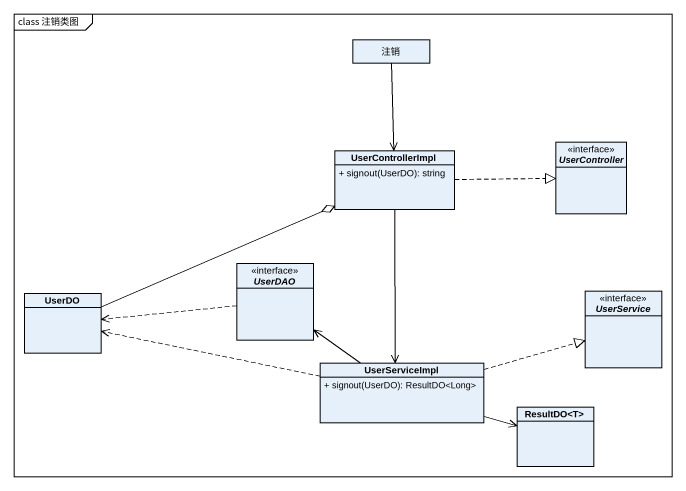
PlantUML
@startuml
mainframe class 注销类图
hide circle
hide empty members
skinparam classAttributeIconSize 0
class 注销
interface UserController <<interface>>
class UserControllerImpl {
  + signout(UserDO): string
}
class UserDO
interface UserDAO <<interface>>
interface UserService <<interface>>
class UserServiceImpl {
  + signout(UserDO): ResultDO<Long>
}
class "ResultDO<T>" as ResultDO_T
注销 --> UserControllerImpl
UserControllerImpl .right.|> UserController
UserControllerImpl --> UserServiceImpl
UserDO -right-o UserControllerImpl
UserDAO .left.> UserDO
UserServiceImpl .left.> UserDO
UserServiceImpl -up-> UserDAO
UserServiceImpl .right.|> UserService
UserServiceImpl -right-> ResultDO_T
@enduml
